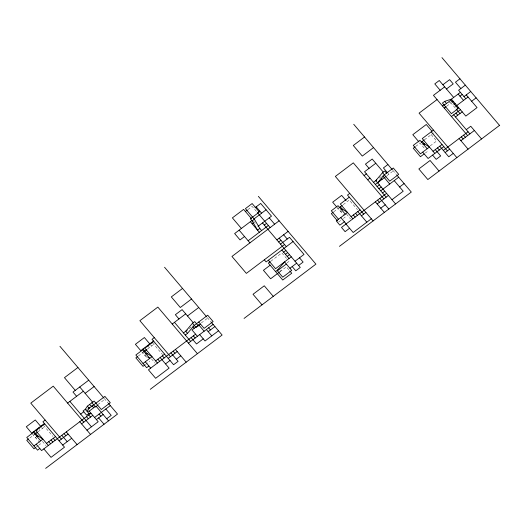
<?xml version="1.0" encoding="UTF-8"?>
<svg xmlns="http://www.w3.org/2000/svg" width="526" height="526" viewBox="0 0 526 526"><rect width="100%" height="100%" fill="white"/><g stroke="black" fill="none" stroke-linecap="round" stroke-linejoin="round"><path stroke-width="0.39" stroke-dasharray="2.63 1.97" d="M279.608 271.988L282.192 268.924M247.864 209.657L252.151 206.416L256.773 211.86M446.686 106.199L450.973 102.964L455.601 108.409M29.818 438.007L34.617 434.384M37.984 431.839L44.723 426.744M138.312 356.023L143.716 351.933M147.411 349.146L155.512 343.024M415.711 146.386L419.998 143.151L424.627 148.595M424.495 139.752L433.477 132.966M333.78 211.781L339.191 207.691M343.202 204.66L349.297 200.058L357.516 209.736M379.161 178.097L382.902 175.27M270.936 261.159L281.837 252.914L286.466 258.358M386.893 175.73L393.31 170.878M430.209 145.866L436.626 141.014L431.228 134.663M189.084 328.691L192.825 325.864M36.399 446.942L38.24 445.555M38.852 445.088L40.686 443.701M145.505 364.492L149.792 361.257M425.356 153.007L427.197 151.619M85.791 410.227L87.717 408.774M201.307 322.931L207.724 318.079M338.527 222.103L340.973 220.249M343.425 218.402L345.26 217.014M97.856 404.586L104.911 399.254M287.111 262.836L289.037 261.383M279.924 271.745L286.341 266.899L289.287 270.364M448.724 102.748L450.973 102.005M339.868 210.656L341.887 211.965M144.394 354.899L147.089 356.641M35.295 437.349L36.642 438.224M392.81 170.299L396.249 174.343M387.833 173.12L388.819 174.277M346.483 214.108L350.592 218.947M337.087 207.389L344.234 215.805M253.591 221.13L256.537 224.595M207.329 317.612L210.67 321.544M152.474 342.709L162.56 354.583M150.679 344.938L151.58 345.996M147.536 345.575L149.331 347.693M151.521 358.949L155.117 363.19M141.698 351.723L147.221 358.226M104.299 398.537L108.343 403.297M43.375 425.159L52.942 436.429M41.58 427.388L42.474 428.447M42.422 441.399L46.018 445.634M32.145 433.641L39.66 442.491"/><path stroke-width="0.79" d="M36.195 444.227L41.587 450.585L90.991 413.252L88.901 413.495L86.652 415.192L83.055 410.957L85.304 409.261L87.388 406.144L94.128 401.055L101.321 409.524L110.302 402.738L104.904 396.387L89.19 408.261L87.099 411.378L89.19 411.135L95.37 406.466M198.289 325.818L194.692 321.583L192.444 323.28L185.717 331.235L187.512 333.352L185.27 335.049M187.512 333.352L194.245 325.397L207.717 315.212L213.115 321.564L204.134 328.355L198.736 322.004M277.807 269.871L284.54 261.909L291.733 270.384L282.751 277.169L277.353 270.818L286.335 264.026M386.564 173.107L384.769 170.983L382.52 172.686L375.788 180.642L395.578 203.937M377.589 182.759L384.322 174.803L393.303 168.011L398.701 174.369L389.72 181.154L382.52 172.686M245.412 211.505L247.253 210.117M255.071 207.685L260.686 203.444L271.482 216.147L258.003 226.331M258.667 211.919L259.791 211.071M252.046 220.401L234.642 233.551L240.04 239.909L244.531 236.516M253.834 219.053L266.084 209.795M252.158 220.927L254.4 219.23L245.412 208.638L252.145 203.549L259.338 212.017L250.356 218.809L252.158 220.927L257.556 230.145L259.805 228.448L254.4 219.23M364.531 136.997L353.301 145.478L362.296 156.071L373.526 147.582M252.164 223.793L253.282 222.945M442.879 84.745L449.612 79.65L453.208 83.89L446.475 88.979M444.674 86.862L433.45 95.344L467.621 135.583M264.295 225.056L266.537 223.359M77.933 367.49L64.461 377.668L75.251 390.377M182.542 288.432L171.312 296.92L180.306 307.506L191.536 299.018M459.948 78.795L455.457 82.194L460.855 88.546M248.127 240.75L268.339 225.476M437.047 99.578L419.077 113.156L456.851 157.629M279.122 220.808L231.966 256.445L246.352 273.382L284.527 244.537M465.346 85.153L458.606 90.242L465.799 98.71M466.246 94.897L477.043 107.606L465.812 116.088L451.42 99.144L444.68 101.373L442.438 103.07L451.426 113.655L458.166 108.566L450.973 100.091L444.233 105.187M442.438 105.936L444.312 104.523M450.552 99.809L460.408 92.359M444.24 108.054L446.074 106.666M452.097 102.11L453.221 101.262L451.722 101.761M459.961 96.173L462.203 94.476M88.723 380.193L73.002 392.074L76.605 396.308M375.781 163.264L364.551 171.752L386.137 197.165M453.899 104.233L455.023 103.385M464.004 96.593L470.737 91.504M276.886 239.876L288.116 231.394M364.104 175.566L366.352 173.869M455.694 106.351L468.048 97.014M278.681 241.999L280.93 240.297M45.164 420.064L42.922 421.76L64.501 447.172L51.029 457.357L43.836 448.888M67.617 403.094L83.338 391.219M154.269 337.62L152.021 339.316L173.606 364.728L178.097 361.329L170.904 352.861M172.232 324.042L185.704 313.858M457.495 108.468L458.619 107.62M280.483 244.117L289.464 237.325L304.002 254.439L295.02 261.225M44.605 423.358L31.698 433.115L26.3 426.764L35.281 419.972L40.68 426.323M153.71 340.907L140.797 350.664L135.399 344.313L144.387 337.521L149.779 343.879M44.717 423.877L35.735 430.669L48.326 445.489M85.14 393.336L94.121 386.544M153.822 341.433L144.834 348.219L157.425 363.045M187.506 315.975L198.729 307.493M349.737 193.377L347.495 195.074L363.683 214.135M367.7 179.8L369.949 178.104M387.912 164.526L383.421 167.919L387.346 172.541M433.47 130.1L422.24 138.581L434.831 153.408M451.433 116.522L460.414 109.737M471.644 101.248L476.135 97.856M28.595 438.934L26.76 440.321L33.953 448.796L35.788 447.402M34.617 434.384L37.668 432.083M137.7 356.483L135.859 357.877L143.052 366.346L144.893 364.959M143.716 351.933L146.767 349.632M415.099 146.853L413.265 148.24L420.458 156.709L424.134 153.934M421.122 142.296L424.173 139.995M349.29 197.191L340.309 203.976L352.9 218.803M455.477 116.943L462.216 111.854M293.061 241.559L266.117 261.928L264.315 259.805M36.419 436.501L37.537 435.653L42.928 439.138L33.947 445.93M145.518 354.051L146.642 353.202L152.034 356.687L143.052 363.479M333.168 212.241L331.334 213.635L337.501 220.894M339.191 207.691L342.235 205.39M422.924 144.42L424.048 143.572L429.433 147.056L420.452 153.842L413.258 145.373L419.998 140.278L427.191 148.753M373.545 182.338L376.662 179.984M270.292 261.639L268.365 263.092L282.758 280.036L291.739 273.25L289.773 270.936M283.632 252.164L285.881 250.468M340.993 209.808L342.11 208.96L347.502 212.451L336.278 220.933L339.875 225.167L344.366 221.775M375.34 184.455L386.012 176.394M270.167 265.216L263.427 270.305L270.62 278.773L279.286 272.231M285.434 254.282L287.676 252.585M183.469 332.932L187.21 330.104M377.142 186.572L379.391 184.876M287.229 256.399L289.478 254.702M80.656 414.107L83.864 411.68M88.355 408.288L89.637 407.315M196.902 326.258L192.003 329.96L197.401 336.311M197.743 325.62L198.992 324.68M378.944 188.689L381.186 186.993M200.537 324.121L196.047 327.514L192.444 323.28M291.272 256.82L275.558 268.701L268.359 260.225M39.792 448.468L37.543 450.164L26.754 437.454L33.486 432.365L40.686 440.834M46.525 443.372L55.506 436.587M148.891 366.017L146.649 367.713L135.853 355.004L142.592 349.915L149.785 358.39L147.767 357.082M155.63 360.928L164.612 354.136M380.739 190.806L398.701 177.236M433.036 151.291L442.018 144.505M97.724 405.29L95.476 406.986L91.879 402.752M275.558 271.567L278.767 269.141M195.6 334.194L148.444 369.831L155.643 378.299L169.116 368.121L160.121 357.529M351.098 216.686L360.08 209.894M382.54 192.924L384.782 191.227M443.812 146.623L428.098 158.497L422.7 152.145M466.273 129.652L470.763 126.253L481.553 138.963M59.109 440.821L68.091 434.035M81.563 423.851L92.793 415.369M168.208 358.37L177.19 351.585M188.42 343.103L213.122 324.43M386.584 193.344L341.486 227.423L345.089 231.657L349.58 228.264M443.365 150.436L468.068 131.77M289.931 268.267L296.671 263.171M94.588 417.486L110.309 405.605M165.519 363.887L170.01 360.488M208.184 331.643L214.917 326.554M361.434 215.831L365.925 212.432M377.155 203.95L388.379 195.468M399.609 186.98L404.099 183.587M445.167 152.553L449.658 149.16M460.888 140.672L474.36 130.494M298.617 265.466L303.108 262.066L299.511 257.832M62.706 445.055L71.687 438.27M96.389 419.603L103.122 414.514M176.295 359.212L180.786 355.819M203.246 338.849L196.507 343.945L191.109 337.587M86.961 430.202L98.184 421.72L89.19 411.135M218.514 330.788L205.041 340.966L199.643 334.615M380.752 208.184L385.242 204.792M391.982 199.702L403.205 191.214L394.211 180.628M453.254 153.395L448.763 156.787L439.769 146.202M106.719 418.749L111.21 415.356L105.818 408.998M371.323 218.79L353.176 232.499L345.983 224.03M45.644 468.383L117.502 414.074L108.527 403.508M150.258 389.325L222.11 335.023L211.025 321.965M244.064 318.434L315.922 264.131L258.365 196.362M339.434 246.359L411.293 192.056L396.742 174.921M499.7 125.247L427.842 179.55L418.847 168.964L430.077 160.476L439.072 171.068M441.958 57.617L499.516 125.385M458.159 94.055L463.557 100.407M453.668 97.448L439.276 80.511L434.785 83.904L440.183 90.255M456.114 109.014L459.967 113.55M455.924 113.129L457.725 115.247M444.68 101.373L446.482 103.49M453.682 114.826L469.869 133.887M463.577 135.162L465.378 137.279M461.335 136.859L463.13 138.976M459.086 138.555L468.081 149.147M431.931 131.152L426.277 124.498L412.805 134.676L418.972 141.935M431.221 131.796L447.409 150.857M437.527 147.898L439.322 150.015M435.278 149.594L440.676 155.946L436.185 159.339L432.589 155.104M422.247 141.448L424.699 144.341M353.735 124.287L392.33 169.727M383.184 171.982L372.184 159.03L365.445 164.119L369.042 168.353M382.974 176.078L389.72 184.021M381.179 178.307L382.08 179.366M383.888 198.861L353.314 162.856L335.351 176.434L373.118 220.907M379.844 198.44L388.839 209.026M377.602 200.136L379.397 202.254M375.354 201.833L384.348 212.419M357.838 211.59L366.832 222.182M346.069 200.597L341.657 195.402L332.675 202.188L336.594 206.81M355.589 213.293L357.391 215.41M353.347 214.989L355.142 217.106M340.315 206.843L342.886 209.867M345.26 214.148L338.06 205.673L331.327 210.768L338.52 219.237M340.769 217.54L346.161 223.892M269.233 217.843L274.631 224.201M283.619 234.787L287.222 239.021M256.195 206.836L261.593 213.188M257.293 212.465L270.14 227.594M279.128 238.179L286.328 246.655M262.494 222.939L300.267 267.412L295.776 270.805L292.18 266.57M281.837 250.047L289.03 258.516M251.579 218.77L243.617 209.387L232.387 217.876L241.381 228.462M259.805 228.448L261.6 230.566M250.363 221.676L259.357 232.262M239.133 230.158L249.929 242.867M273.257 296.375L264.262 285.789L253.032 294.271L262.027 304.856M164.559 267.254L206.665 316.836M208.631 327.829L210.426 329.947M206.383 329.526L211.781 335.877M198.743 324.871L204.141 331.222M193.325 322.826L182.108 309.623L175.368 314.712L178.965 318.947M192.904 326.672L194.252 328.263M193.358 335.89L195.153 338.008M174.474 322.346L190.662 341.4M197.414 353.689L157.839 307.099L139.877 320.676L170.457 356.674M175.395 349.468L186.184 362.171M173.146 351.164L174.948 353.281M162.363 355.832L164.165 357.95M157.872 359.232L159.674 361.349M143.046 348.968L147.411 354.11M145.294 361.783L150.692 368.134M59.944 346.312L103.885 398.044M79.742 386.978L92.846 402.41M95.929 406.039L108.52 420.866M91.886 405.618L93.681 407.735M99.079 414.093L100.88 416.211M89.637 404.448L91.432 406.565M98.632 417.907L104.03 424.258M87.388 406.144L89.19 408.261M85.304 409.261L88.901 413.495M88.743 414.948L90.544 417.065M86.501 416.645L88.296 418.762M69.866 401.397L91.452 426.81M83.805 422.154L53.231 386.156L30.778 403.126L61.351 439.125M79.761 421.734L90.557 434.443M66.289 431.918L77.085 444.621M64.047 433.615L65.842 435.732M61.798 435.311L67.197 441.662M53.264 438.283L55.066 440.4M51.015 439.979L52.817 442.096M38.431 428.026L39.332 429.084M48.773 441.676L50.568 443.793M36.189 429.722L37.09 430.781M33.94 431.419L38.313 436.56"/></g></svg>
